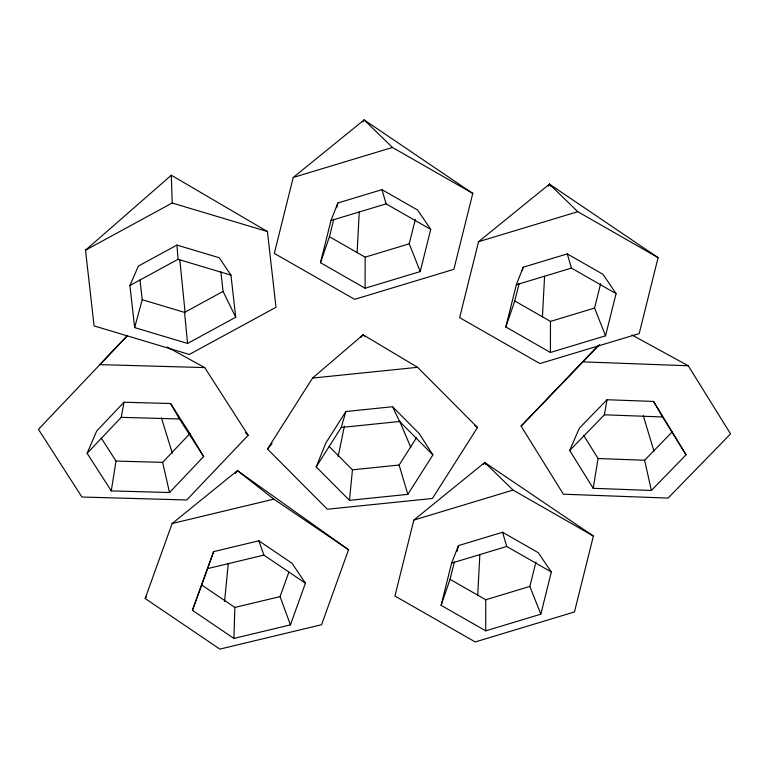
<?xml version="1.0" encoding="UTF-8"?>
<svg xmlns="http://www.w3.org/2000/svg" width="769" height="769" viewBox="0 0 769 769"><rect width="100%" height="100%" fill="white"/><g stroke="black" fill="none" stroke-linecap="round" stroke-linejoin="round"><path stroke-width="1.15" d="M365.102 288.231L320.481 262.71L330.987 220.52L337.851 202.987L381.953 189.655L417.654 210.072L430.736 229.383L420.23 271.572L365.102 288.231L365.14 257.154L329.44 236.737L333.794 219.28M485.71 630.84L441.089 605.318L451.595 563.129L458.459 545.596L502.561 532.263L538.262 552.68L551.344 571.992L540.838 614.181L485.71 630.84L485.748 599.762L450.048 579.345L454.402 561.889M550.421 352.471L505.81 326.95L516.316 284.761L523.18 267.228L567.282 253.895L602.973 274.312L616.065 293.623L605.549 335.803L550.421 352.471L550.469 321.394L514.769 300.977L519.123 283.521M233.92 638.414L234.853 607.443L201.651 584.959L213.647 551.633L258.845 540.799L292.057 563.283L305.418 583.219L290.422 624.87L233.92 638.414L192.413 610.307L213.647 551.633M357.104 252.684L359.248 212.013M477.712 595.293L479.856 554.622M542.424 316.924L544.577 276.254M349.491 500.34L316.203 466.898L325.806 443.059L345.858 411.521L392.536 406.734L419.163 433.495L432.899 454.94L407.839 494.361L349.491 500.34L352.442 469.811L329.142 446.404M224.548 601.502L228.297 563.427M111.265 490.891L87.118 453.297L96.711 430.986L124.001 402.225L170.603 403.533L189.914 433.61L203.631 456.584L169.516 492.535L111.265 490.891L116.023 461.064L101.21 438.003M593.187 488.305L569.704 450.471L579.278 428.266L607.029 399.726L653.573 401.447L686.063 454.796L651.372 490.468L593.187 488.305L598.071 458.526L583.661 435.321M569.704 450.471L604.396 414.799L607.029 399.726M87.118 453.297L121.233 417.346L124.001 402.225M338.158 456.546L344.387 426.103M293.229 177.466L274.312 253.395L354.634 299.343L453.864 269.342L472.781 193.413L364.131 119.897L293.229 177.466L392.459 147.465L472.781 193.413M336.687 207.64L337.851 202.987M420.23 271.572L409.243 243.821L415.327 219.386M478.558 241.697L459.641 317.635L539.953 363.574L639.193 333.583L658.101 257.653L549.451 184.137L478.558 241.697L577.788 211.706L658.101 257.653M413.837 520.075L394.92 596.004L475.242 641.952L574.472 611.951L593.389 536.022L484.739 462.505L413.837 520.075L513.067 490.074L593.389 536.022M522.305 270.717L523.18 267.228M457.007 551.411L458.459 545.596M605.549 335.803L594.572 308.061L600.656 283.626M540.838 614.181L529.851 586.43L535.935 561.995M134.662 327.584L129.903 285.51L138.42 266.045L176.947 245.071L219.271 257.759L230.96 275.158L235.718 317.232L187.569 343.445L134.662 327.584L142.227 299.699L139.996 279.974M316.203 466.898L341.253 427.468L345.858 411.521M320.481 262.71L329.44 236.737M505.81 326.95L514.769 300.977M441.089 605.318L450.048 579.345M145.149 598.503L172.141 523.526L237.429 470.618L348.559 549.739L321.567 624.716L219.857 649.103L145.149 598.503L146.543 596.561M290.422 624.87L280.06 596.609L288.856 572.174M192.413 610.307L201.651 584.959M267.458 449.038L312.56 378.069L363.064 334.775L417.586 367.313L477.511 427.516L432.409 498.475L327.383 509.241L267.458 449.038L272.091 443.502M407.839 494.361L399.121 465.034L416.663 437.436M362.785 121.896L364.131 119.897L392.459 147.465M548.114 186.127L549.451 184.137L577.788 211.706M483.393 464.505L484.739 462.505L513.067 490.074M235.333 473.521L237.429 470.618L273.841 499.139L348.559 549.739M360.757 337.533L363.064 334.775L364.929 336.274M632.022 335.024L688.265 365.775L730.55 433.879L668.107 498.091L563.379 494.207L521.094 426.103L599.57 344.618M127.308 335.726L38.45 429.342L81.908 497.014L186.771 499.975L248.176 435.254L204.717 367.582L167.219 347.05M116.023 461.064L162.624 462.371L189.914 433.61M127.414 335.62L99.855 364.631L204.717 367.582M521.094 426.103L598.167 345.541M598.071 458.526L644.614 460.256L672.366 431.717M85.513 250.185L171.333 175.226L267.429 231.546L275.984 307.283L189.309 354.461L94.078 325.912L85.513 250.185L172.189 203.006L267.429 231.546M129.903 285.51L178.052 259.297L230.96 275.158M142.227 299.699L184.55 312.387L223.077 291.422L220.847 271.688M330.987 220.52L386.115 203.862L430.736 229.383M365.14 257.154L409.243 243.821M516.316 284.761L571.444 268.102L616.065 293.623M550.469 321.394L594.572 308.061M451.595 563.129L506.723 546.471L551.344 571.992M485.748 599.762L529.851 586.43M172.141 523.526L273.841 499.139M207.409 568.656L263.911 555.112L305.418 583.219M234.853 607.443L280.06 596.609M312.56 378.069L417.586 367.313M341.253 427.468L399.601 421.489L432.899 454.94M352.442 469.811L399.121 465.034M121.233 417.346L179.485 418.99L203.631 456.584M583.536 361.891L688.265 365.775M604.396 414.799L662.57 416.961L686.063 454.796M474.723 425.257L477.511 427.516M245.542 432.793L248.176 435.254M549.451 184.137L550.681 186.185M484.739 462.505L485.97 464.553M653.573 401.447L662.57 416.961M170.603 403.533L179.485 418.99M223.077 291.422L235.718 317.232M392.536 406.734L399.601 421.489M399.611 421.047L410.857 447.596M258.845 540.799L263.911 555.112M161.394 417.807L172.323 453.181M643.288 415.721L653.977 451.192M567.282 253.895L571.444 268.102M502.561 532.263L506.723 546.471M381.953 189.655L386.115 203.862M162.624 462.371L169.516 492.535M644.614 460.256L651.372 490.468M179.84 260.066L185.108 312.647M184.55 312.387L187.569 343.445M176.947 245.071L178.052 259.297M171.333 175.226L172.189 203.006"/></g></svg>
